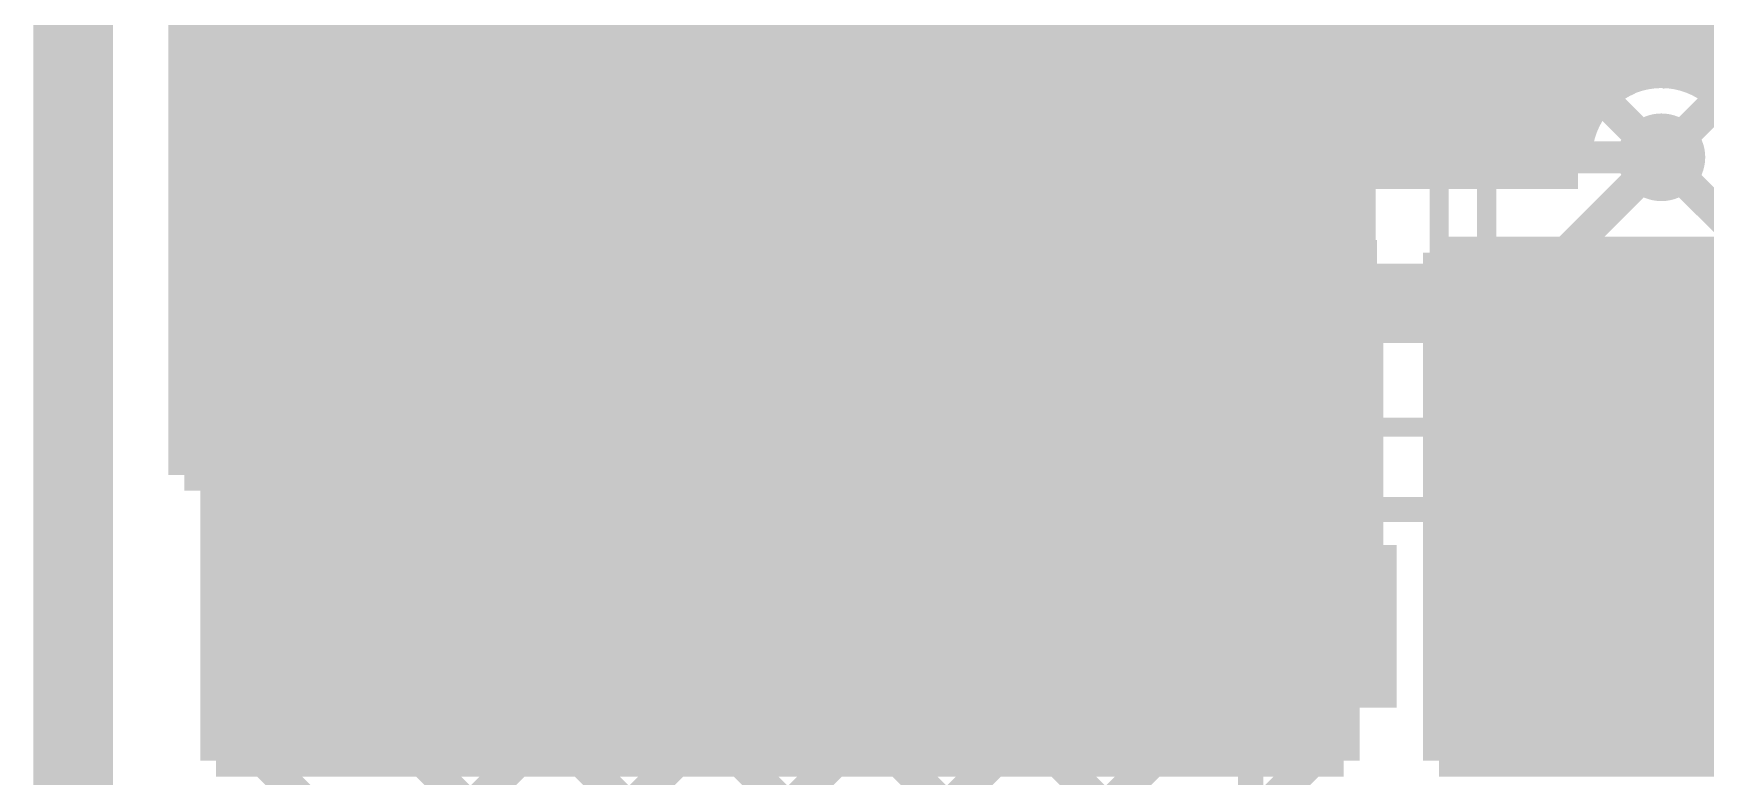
# Model space of a CAD drawing. Extents: x -5 to 112, y -62 to 71.
# Drawn here: x -5.4 to 7.97, y 25.02 to 30.96 of the extents above; entities that cross this region are included whole.
import ezdxf

# ---------------------------------------------------------------- set-up
doc = ezdxf.new("R2010")
doc.units = 0
doc.header["$MEASUREMENT"] = 0
doc.layers.get('0').update_dxf_attribs({"linetype": 'CONTINUOUS'})
for name, color, linetype in [('25-336-0_BOT', 7, 'CONTINUOUS'), ('25-336-0_DRD', 7, 'CONTINUOUS'), ('25-336-0_DRL', 2, 'CONTINUOUS'), ('25-336-0_IN1', 4, 'CONTINUOUS'), ('25-336-0_IN2', 3, 'CONTINUOUS'), ('25-336-0_SMB', 5, 'CONTINUOUS'), ('25-336-0_SMT', 10, 'CONTINUOUS'), ('25-336-0_SPT', 14, 'CONTINUOUS'), ('25-336-0_SST', 9, 'CONTINUOUS'), ('25-336-0_TOP', 12, 'CONTINUOUS'), ('THRUHOLE_TAP', 8, 'CONTINUOUS')]:
    doc.layers.add(name, color=color, linetype=linetype)

# ---------------------------------------------------------------- blocks, each defined once
blk = doc.blocks.new('ROUND_58')
at = {"const_width": 0.35052}
blk.add_lwpolyline([(-0.17526, 0, 1), (0.17526, 0, 1)], format="xyb", close=True, dxfattribs=at)
blk = doc.blocks.new('ROUND_11')
at = {"const_width": 0.35052}
blk.add_lwpolyline([(-0.17526, 0, 1), (0.17526, 0, 1)], format="xyb", close=True, dxfattribs=at)
blk = doc.blocks.new('ROUND_79')
at = {"const_width": 0.10033}
blk.add_lwpolyline([(-0.050164, 0, 1), (0.050164, 0, 1)], format="xyb", close=True, dxfattribs=at)
blk = doc.blocks.new('ROUND_81')
at = {"const_width": 0.10033}
blk.add_lwpolyline([(-0.050164, 0, 1), (0.050164, 0, 1)], format="xyb", close=True, dxfattribs=at)
blk = doc.blocks.new('ROUND_68')
at = {"const_width": 0.35052}
blk.add_lwpolyline([(-0.17526, 0, 1), (0.17526, 0, 1)], format="xyb", close=True, dxfattribs=at)
blk = doc.blocks.new('RECTANGLE_2')
blk.add_solid([(0.4826, 0.4064), (0.4826, -0.4064), (-0.4826, 0.4064), (-0.4826, -0.4064)])
blk = doc.blocks.new('RECTANGLE_13')
blk.add_solid([(0.9017, 0.508), (0.9017, -0.508), (-0.9017, 0.508), (-0.9017, -0.508)])
blk = doc.blocks.new('RECTANGLE_69')
blk.add_solid([(0.42418, 0.65024), (0.42418, -0.65024), (-0.42418, 0.65024), (-0.42418, -0.65024)])
blk = doc.blocks.new('RECTANGLE_72')
blk.add_solid([(0.29972, 0.52451), (0.29972, -0.52451), (-0.29972, 0.52451), (-0.29972, -0.52451)])
blk = doc.blocks.new('RECTANGLE_40')
blk.add_solid([(0.34925, 0.57531), (0.34925, -0.57531), (-0.34925, 0.57531), (-0.34925, -0.57531)])
blk = doc.blocks.new('ROUND_73')
at = {"const_width": 0.10033}
blk.add_lwpolyline([(-0.050164, 0, 1), (0.050164, 0, 1)], format="xyb", close=True, dxfattribs=at)

msp = doc.modelspace()

# ---------------------------------------------------------------- linework, layer by layer
at = {"layer": '25-336-0_BOT', "const_width": 0.254}
for points in [[(-4.191, 70.231), (-4.191, 27.432)], [(4.0386, 70.231), (4.0386, 27.432)], [(4.2672, 70.231), (4.2672, 27.432)], [(4.4958, 70.231), (4.4958, 27.432)], [(4.7244, 70.231), (4.7244, 27.432)], [(4.953, 70.231), (4.953, 27.432)], [(-3.9624, 65.48882), (-3.9624, 27.432)], [(3.81, 64.8208), (3.81, 27.432)], [(-3.7338, 64.60236), (-3.7338, 27.432)], [(3.5814, 64.25692), (3.5814, 27.432)], [(-3.5052, 64.11214), (-3.5052, 27.432)], [(3.3528, 63.85814), (3.3528, 27.432)], [(3.1242, 63.54064), (3.1242, 27.432)], [(2.8956, 63.27902), (2.8956, 27.432)], [(2.667, 63.05804), (2.667, 27.432)], [(2.4384, 62.86754), (2.4384, 27.432)], [(2.2098, 62.70498), (2.2098, 27.432)], [(1.9812, 62.56528), (1.9812, 27.432)], [(1.524, 62.34176), (1.524, 27.432)], [(1.7526, 62.44336), (1.7526, 27.432)], [(1.0668, 62.18428), (1.0668, 27.432)], [(1.2954, 62.2554), (1.2954, 27.432)], [(-0.3048, 62.04966), (-0.3048, 27.432)], [(0.381, 62.05728), (0.381, 27.432)], [(0.6096, 62.08522), (0.6096, 27.432)], [(0.8382, 62.1284), (0.8382, 27.432)], [(-0.0762, 62.0395), (-0.0762, 27.432)], [(0.1524, 62.04204), (0.1524, 27.432)], [(7.4676, 59.38266), (7.4676, 30.63494)], [(7.239, 59.15406), (7.239, 30.53588)], [(7.0104, 58.92546), (7.0104, 30.27172)], [(6.7818, 58.69686), (6.7818, 29.845)], [(6.5532, 58.46826), (6.5532, 29.845)], [(6.3246, 58.23966), (6.3246, 29.845)], [(5.1816, 58.12536), (5.1816, 27.432)], [(5.4102, 57.93994), (5.4102, 29.845)], [(6.096, 57.98312), (6.096, 29.845)], [(5.6388, 57.87136), (5.6388, 29.845)], [(5.8674, 57.88406), (5.8674, 29.845)], [(-3.2766, 54.20614), (-3.2766, 27.432)], [(-0.5334, 54.20614), (-0.5334, 27.432)], [(-3.048, 53.75148), (-3.048, 27.432)], [(-0.762, 53.75148), (-0.762, 27.432)], [(-2.8194, 53.51018), (-2.8194, 27.432)], [(-0.9906, 53.51018), (-0.9906, 27.432)], [(-2.5908, 53.35524), (-2.5908, 27.432)], [(-2.3622, 53.25364), (-2.3622, 27.432)], [(-1.4478, 53.25364), (-1.4478, 27.432)], [(-1.2192, 53.35524), (-1.2192, 27.432)], [(-2.1336, 53.19776), (-2.1336, 27.432)], [(-1.905, 53.17998), (-1.905, 27.432)], [(-1.6764, 53.19776), (-1.6764, 27.432)], [(7.62, 29.972), (8.255, 30.607), (8.255, 34.925)], [(7.6962, 34.53638), (7.6962, 30.69336)], [(7.7978, 34.42208), (7.7978, 30.79496)], [(7.7978, 31.0896), (-4.191, 31.0896)], [(7.7978, 30.861), (-4.191, 30.861)], [(7.7978, 30.79496), (7.65302, 30.65018)], [(7.45744, 30.6324), (-4.191, 30.6324)], [(7.65302, 30.65018), (7.62023, 30.64779)], [(7.09422, 30.4038), (-4.191, 30.4038)], [(6.96976, 30.1752), (-4.191, 30.1752)], [(6.93928, 29.9466), (-4.191, 29.9466)], [(5.207, 29.845), (5.207, 27.432), (-4.191, 27.432)], [(6.95198, 29.845), (5.207, 29.845)], [(5.207, 29.718), (-4.191, 29.718)], [(5.207, 29.4894), (-4.191, 29.4894)], [(5.207, 29.2608), (-4.191, 29.2608)], [(5.207, 29.0322), (-4.191, 29.0322)], [(17.018, 28.956), (5.842, 28.956), (5.842, 25.146)], [(6.0706, 28.956), (6.0706, 25.146)], [(6.2992, 28.956), (6.2992, 25.146)], [(6.5278, 28.956), (6.5278, 25.146)], [(6.7564, 28.956), (6.7564, 25.146)], [(6.985, 28.956), (6.985, 25.146)], [(7.2136, 28.956), (7.2136, 25.146)], [(7.4422, 28.956), (7.4422, 25.146)], [(7.6708, 28.956), (7.6708, 25.146)], [(7.8994, 28.956), (7.8994, 25.146)], [(5.207, 28.8036), (-4.191, 28.8036)], [(17.018, 28.8036), (5.842, 28.8036)], [(5.207, 28.575), (-4.191, 28.575)], [(17.018, 28.575), (5.842, 28.575)], [(5.207, 28.3464), (-4.191, 28.3464)], [(17.018, 28.3464), (5.842, 28.3464)], [(5.207, 28.1178), (-4.191, 28.1178)], [(17.018, 28.1178), (5.842, 28.1178)], [(5.207, 27.8892), (-4.191, 27.8892)], [(17.018, 27.8892), (5.842, 27.8892)], [(5.207, 27.6606), (-4.191, 27.6606)], [(17.018, 27.6606), (5.842, 27.6606)], [(17.018, 27.432), (5.842, 27.432)], [(17.018, 27.2034), (5.842, 27.2034)], [(17.018, 26.9748), (5.842, 26.9748)], [(17.018, 26.7462), (5.842, 26.7462)], [(17.018, 26.5176), (5.842, 26.5176)], [(17.018, 26.289), (5.842, 26.289)], [(17.018, 26.0604), (5.842, 26.0604)], [(17.018, 25.8318), (5.842, 25.8318)], [(17.018, 25.6032), (5.842, 25.6032)], [(17.018, 25.3746), (5.842, 25.3746)], [(17.018, 25.146), (5.842, 25.146)]]:
    msp.add_lwpolyline(points, dxfattribs=at)
for points in [[(7.62, 30.65272, 0.4142136), (6.93928, 29.972)], [(6.93928, 29.972, 0.0470027), (6.95126, 29.84486)]]:
    msp.add_lwpolyline(points, format="xyb", dxfattribs=at)
at = {"layer": '25-336-0_DRD'}
for points, const_width in [([(-5.08, 7.62), (-5.08, 71.12), (111.76, 71.12), (111.76, -5.08), (-5.08, -5.08), (-5.08, 7.62)], 0.635), ([(2.032, 33.02), (-0.508, 30.48)], 0.254), ([(2.032, 30.48), (-0.508, 33.02)], 0.254), ([(3.175, 33.02), (0.635, 30.48)], 0.254), ([(3.175, 30.48), (0.635, 33.02)], 0.254), ([(2.032, 31.877), (-0.508, 29.337)], 0.254), ([(2.032, 29.337), (-0.508, 31.877)], 0.254), ([(3.175, 31.877), (0.635, 29.337)], 0.254), ([(3.175, 29.337), (0.635, 31.877)], 0.254), ([(8.89, 31.242), (6.35, 28.702)], 0.254), ([(8.89, 28.702), (6.35, 31.242)], 0.254), ([(-1.27, 25.4), (-3.81, 22.86)], 0.254), ([(-1.27, 22.86), (-3.81, 25.4)], 0.254), ([(0, 25.4), (-2.54, 22.86)], 0.254), ([(0, 22.86), (-2.54, 25.4)], 0.254), ([(1.27, 25.4), (-1.27, 22.86)], 0.254), ([(1.27, 22.86), (-1.27, 25.4)], 0.254), ([(2.54, 25.4), (0, 22.86)], 0.254), ([(2.54, 22.86), (0, 25.4)], 0.254), ([(3.81, 25.4), (1.27, 22.86)], 0.254), ([(3.81, 22.86), (1.27, 25.4)], 0.254), ([(5.08, 25.4), (2.54, 22.86)], 0.254), ([(5.08, 22.86), (2.54, 25.4)], 0.254)]:
    msp.add_lwpolyline(points, dxfattribs=dict(at, const_width=const_width))
at = {"layer": '25-336-0_DRL', "const_width": 0.635}
msp.add_lwpolyline([(-5.08, 7.62), (-5.08, 71.12), (111.76, 71.12), (111.76, -5.08), (-5.08, -5.08), (-5.08, 7.62)], dxfattribs=at)
at = {"layer": '25-336-0_IN1', "const_width": 0.254}
for points in [[(-3.937, 69.85), (-3.937, 25.146)], [(-3.7084, 69.85), (-3.7084, 25.146)], [(-3.4798, 69.85), (-3.4798, 25.146)], [(2.2352, 69.85), (2.2352, 25.146)], [(2.4638, 69.85), (2.4638, 25.146)], [(2.6924, 69.85), (2.6924, 25.146)], [(2.921, 69.85), (2.921, 25.146)], [(3.1496, 69.85), (3.1496, 25.146)], [(3.3782, 69.85), (3.3782, 25.146)], [(3.6068, 69.85), (3.6068, 25.146)], [(3.8354, 69.85), (3.8354, 25.146)], [(4.064, 69.85), (4.064, 25.146)], [(4.2926, 69.85), (4.2926, 25.146)], [(4.5212, 69.85), (4.5212, 25.146)], [(4.7498, 69.85), (4.7498, 25.146)], [(4.9784, 69.85), (4.9784, 25.146)], [(6.5786, 69.85), (6.5786, 29.845)], [(6.8072, 69.85), (6.8072, 29.845)], [(7.0358, 69.85), (7.0358, 30.31998)], [(7.2644, 69.85), (7.2644, 30.55112)], [(7.493, 69.85), (7.493, 30.64002)], [(2.0066, 65.49136), (2.0066, 25.146)], [(1.778, 64.9605), (1.778, 25.146)], [(1.5494, 64.65062), (1.5494, 25.146)], [(1.3208, 64.43218), (1.3208, 25.146)], [(1.0922, 64.26962), (1.0922, 25.146)], [(0.635, 64.0588), (0.635, 25.146)], [(0.8636, 64.1477), (0.8636, 25.146)], [(-0.2794, 63.97752), (-0.2794, 25.146)], [(-0.0508, 63.95974), (-0.0508, 25.146)], [(0.1778, 63.96736), (0.1778, 25.146)], [(0.4064, 64.00038), (0.4064, 25.146)], [(6.35, 58.30316), (6.35, 29.845)], [(5.207, 58.09488), (5.207, 29.845)], [(5.4356, 57.92724), (5.4356, 29.845)], [(6.1214, 58.0009), (6.1214, 29.845)], [(5.6642, 57.86882), (5.6642, 29.845)], [(5.8928, 57.88914), (5.8928, 29.845)], [(-0.508, 54.3052), (-0.508, 25.146)], [(-3.2512, 54.1274), (-3.2512, 25.146)], [(-0.7366, 53.7845), (-0.7366, 25.146)], [(-3.0226, 53.71846), (-3.0226, 25.146)], [(-2.794, 53.48986), (-2.794, 25.146)], [(-0.9652, 53.5305), (-0.9652, 25.146)], [(-1.1938, 53.36794), (-1.1938, 25.146)], [(-2.5654, 53.34), (-2.5654, 25.146)], [(-2.3368, 53.24602), (-2.3368, 25.146)], [(-1.4224, 53.2638), (-1.4224, 25.146)], [(-2.1082, 53.19522), (-2.1082, 25.146)], [(-1.8796, 53.17998), (-1.8796, 25.146)], [(-1.651, 53.20284), (-1.651, 25.146)], [(7.7216, 34.50336), (7.7216, 30.64256)], [(7.9502, 34.31794), (7.9502, 30.56636)], [(17.018, 31.0896), (-3.937, 31.0896)], [(17.018, 30.861), (-3.937, 30.861)], [(7.45744, 30.6324), (-3.937, 30.6324)], [(17.018, 30.6324), (7.78002, 30.6324)], [(7.09422, 30.4038), (-3.937, 30.4038)], [(6.96976, 30.1752), (-3.937, 30.1752)], [(6.93928, 29.9466), (-3.937, 29.9466)], [(5.08, 29.845), (5.08, 25.146)], [(6.95198, 29.845), (5.08, 29.845)], [(5.08, 29.718), (-3.937, 29.718)], [(5.08, 29.4894), (-3.937, 29.4894)], [(5.08, 29.2608), (-3.937, 29.2608)], [(5.842, 29.21), (5.842, 25.146)], [(17.018, 29.21), (5.842, 29.21)], [(17.018, 29.21), (17.018, 25.146), (5.842, 25.146)], [(6.0706, 29.21), (6.0706, 25.146)], [(6.2992, 29.21), (6.2992, 25.146)], [(6.5278, 29.21), (6.5278, 25.146)], [(6.7564, 29.21), (6.7564, 25.146)], [(6.985, 29.21), (6.985, 25.146)], [(7.2136, 29.21), (7.2136, 25.146)], [(7.4422, 29.21), (7.4422, 25.146)], [(7.6708, 29.21), (7.6708, 25.146)], [(7.8994, 29.21), (7.8994, 25.146)], [(5.08, 29.0322), (-3.937, 29.0322)], [(17.018, 29.0322), (5.842, 29.0322)], [(5.08, 28.8036), (-3.937, 28.8036)], [(17.018, 28.8036), (5.842, 28.8036)], [(5.08, 28.575), (-3.937, 28.575)], [(17.018, 28.575), (5.842, 28.575)], [(5.08, 28.3464), (-3.937, 28.3464)], [(17.018, 28.3464), (5.842, 28.3464)], [(5.08, 28.1178), (-3.937, 28.1178)], [(17.018, 28.1178), (5.842, 28.1178)], [(5.08, 27.8892), (-3.937, 27.8892)], [(17.018, 27.8892), (5.842, 27.8892)], [(5.08, 27.6606), (-3.937, 27.6606)], [(17.018, 27.6606), (5.842, 27.6606)], [(5.08, 27.432), (-3.937, 27.432)], [(17.018, 27.432), (5.842, 27.432)], [(5.08, 27.2034), (-3.937, 27.2034)], [(17.018, 27.2034), (5.842, 27.2034)], [(5.08, 26.9748), (-3.937, 26.9748)], [(17.018, 26.9748), (5.842, 26.9748)], [(5.08, 26.7462), (-3.937, 26.7462)], [(17.018, 26.7462), (5.842, 26.7462)], [(5.08, 26.5176), (-3.937, 26.5176)], [(17.018, 26.5176), (5.842, 26.5176)], [(5.08, 26.289), (-3.937, 26.289)], [(17.018, 26.289), (5.842, 26.289)], [(5.08, 26.0604), (-3.937, 26.0604)], [(17.018, 26.0604), (5.842, 26.0604)], [(5.08, 25.8318), (-3.937, 25.8318)], [(17.018, 25.8318), (5.842, 25.8318)], [(5.08, 25.6032), (-3.937, 25.6032)], [(17.018, 25.6032), (5.842, 25.6032)], [(5.08, 25.3746), (-3.937, 25.3746)], [(17.018, 25.3746), (5.842, 25.3746)], [(5.08, 25.146), (-3.937, 25.146)]]:
    msp.add_lwpolyline(points, dxfattribs=at)
for points in [[(7.62, 30.65272, 0.4142136), (6.93928, 29.972)], [(8.30072, 29.972, 0.4142136), (7.62, 30.65272)], [(6.93928, 29.972, 0.0470027), (6.95126, 29.84486)]]:
    msp.add_lwpolyline(points, format="xyb", dxfattribs=at)
at = {"layer": '25-336-0_IN2', "const_width": 0.254}
for points in [[(-3.937, 69.85), (-3.937, 25.146)], [(-3.7084, 69.85), (-3.7084, 25.146)], [(-3.4798, 69.85), (-3.4798, 25.146)], [(2.2352, 69.85), (2.2352, 25.146)], [(2.4638, 69.85), (2.4638, 25.146)], [(2.6924, 69.85), (2.6924, 25.146)], [(2.921, 69.85), (2.921, 25.146)], [(3.1496, 69.85), (3.1496, 25.146)], [(3.3782, 69.85), (3.3782, 25.146)], [(3.6068, 69.85), (3.6068, 25.146)], [(3.8354, 69.85), (3.8354, 25.146)], [(4.064, 69.85), (4.064, 25.146)], [(4.2926, 69.85), (4.2926, 25.146)], [(4.5212, 69.85), (4.5212, 25.146)], [(4.7498, 69.85), (4.7498, 25.146)], [(4.9784, 69.85), (4.9784, 25.146)], [(6.5786, 69.85), (6.5786, 29.845)], [(6.8072, 69.85), (6.8072, 29.845)], [(7.0358, 69.85), (7.0358, 30.31998)], [(7.2644, 69.85), (7.2644, 30.55112)], [(7.493, 69.85), (7.493, 30.64002)], [(2.0066, 65.49136), (2.0066, 25.146)], [(1.778, 64.9605), (1.778, 25.146)], [(1.5494, 64.65062), (1.5494, 25.146)], [(1.3208, 64.43218), (1.3208, 25.146)], [(1.0922, 64.26962), (1.0922, 25.146)], [(0.635, 64.0588), (0.635, 25.146)], [(0.8636, 64.1477), (0.8636, 25.146)], [(-0.2794, 63.97752), (-0.2794, 25.146)], [(-0.0508, 63.95974), (-0.0508, 25.146)], [(0.1778, 63.96736), (0.1778, 25.146)], [(0.4064, 64.00038), (0.4064, 25.146)], [(6.35, 58.30316), (6.35, 29.845)], [(5.207, 58.09488), (5.207, 29.845)], [(5.4356, 57.92724), (5.4356, 29.845)], [(6.1214, 58.0009), (6.1214, 29.845)], [(5.6642, 57.86882), (5.6642, 29.845)], [(5.8928, 57.88914), (5.8928, 29.845)], [(-0.508, 54.3052), (-0.508, 25.146)], [(-3.2512, 54.1274), (-3.2512, 25.146)], [(-0.7366, 53.7845), (-0.7366, 25.146)], [(-3.0226, 53.71846), (-3.0226, 25.146)], [(-2.794, 53.48986), (-2.794, 25.146)], [(-0.9652, 53.5305), (-0.9652, 25.146)], [(-1.1938, 53.36794), (-1.1938, 25.146)], [(-2.5654, 53.34), (-2.5654, 25.146)], [(-2.3368, 53.24602), (-2.3368, 25.146)], [(-1.4224, 53.2638), (-1.4224, 25.146)], [(-2.1082, 53.19522), (-2.1082, 25.146)], [(-1.8796, 53.17998), (-1.8796, 25.146)], [(-1.651, 53.20284), (-1.651, 25.146)], [(7.7216, 34.50336), (7.7216, 30.64256)], [(7.9502, 34.31794), (7.9502, 30.56636)], [(17.018, 31.0896), (-3.937, 31.0896)], [(17.018, 30.861), (-3.937, 30.861)], [(7.45744, 30.6324), (-3.937, 30.6324)], [(17.018, 30.6324), (7.78002, 30.6324)], [(7.09422, 30.4038), (-3.937, 30.4038)], [(6.96976, 30.1752), (-3.937, 30.1752)], [(6.93928, 29.9466), (-3.937, 29.9466)], [(5.08, 29.845), (5.08, 25.146)], [(6.95198, 29.845), (5.08, 29.845)], [(5.08, 29.718), (-3.937, 29.718)], [(5.08, 29.4894), (-3.937, 29.4894)], [(5.08, 29.2608), (-3.937, 29.2608)], [(5.08, 29.0322), (-3.937, 29.0322)], [(5.842, 28.956), (5.842, 25.146)], [(17.018, 28.956), (5.842, 28.956)], [(17.018, 28.956), (17.018, 25.146), (5.842, 25.146)], [(6.0706, 28.956), (6.0706, 25.146)], [(6.2992, 28.956), (6.2992, 25.146)], [(6.5278, 28.956), (6.5278, 25.146)], [(6.7564, 28.956), (6.7564, 25.146)], [(6.985, 28.956), (6.985, 25.146)], [(7.2136, 28.956), (7.2136, 25.146)], [(7.4422, 28.956), (7.4422, 25.146)], [(7.6708, 28.956), (7.6708, 25.146)], [(7.8994, 28.956), (7.8994, 25.146)], [(5.08, 28.8036), (-3.937, 28.8036)], [(17.018, 28.8036), (5.842, 28.8036)], [(5.08, 28.575), (-3.937, 28.575)], [(17.018, 28.575), (5.842, 28.575)], [(5.08, 28.3464), (-3.937, 28.3464)], [(17.018, 28.3464), (5.842, 28.3464)], [(5.08, 28.1178), (-3.937, 28.1178)], [(17.018, 28.1178), (5.842, 28.1178)], [(5.08, 27.8892), (-3.937, 27.8892)], [(17.018, 27.8892), (5.842, 27.8892)], [(5.08, 27.6606), (-3.937, 27.6606)], [(17.018, 27.6606), (5.842, 27.6606)], [(5.08, 27.432), (-3.937, 27.432)], [(17.018, 27.432), (5.842, 27.432)], [(5.08, 27.2034), (-3.937, 27.2034)], [(17.018, 27.2034), (5.842, 27.2034)], [(5.08, 26.9748), (-3.937, 26.9748)], [(17.018, 26.9748), (5.842, 26.9748)], [(5.08, 26.7462), (-3.937, 26.7462)], [(17.018, 26.7462), (5.842, 26.7462)], [(5.08, 26.5176), (-3.937, 26.5176)], [(17.018, 26.5176), (5.842, 26.5176)], [(5.08, 26.289), (-3.937, 26.289)], [(17.018, 26.289), (5.842, 26.289)], [(5.08, 26.0604), (-3.937, 26.0604)], [(17.018, 26.0604), (5.842, 26.0604)], [(5.08, 25.8318), (-3.937, 25.8318)], [(17.018, 25.8318), (5.842, 25.8318)], [(5.08, 25.6032), (-3.937, 25.6032)], [(17.018, 25.6032), (5.842, 25.6032)], [(5.08, 25.3746), (-3.937, 25.3746)], [(17.018, 25.3746), (5.842, 25.3746)], [(5.08, 25.146), (-3.937, 25.146)]]:
    msp.add_lwpolyline(points, dxfattribs=at)
for points in [[(7.62, 30.65272, 0.4142136), (6.93928, 29.972)], [(8.30072, 29.972, 0.4142136), (7.62, 30.65272)], [(6.93928, 29.972, 0.0470027), (6.95126, 29.84486)]]:
    msp.add_lwpolyline(points, format="xyb", dxfattribs=at)
at = {"layer": '25-336-0_SMB', "const_width": 0.254}
for points in [[(-3.429, 61.595), (-3.429, 27.813)], [(-3.3274, 61.595), (-3.3274, 27.813)], [(-3.0988, 61.595), (-3.0988, 27.813)], [(-2.8702, 61.595), (-2.8702, 27.813)], [(-2.6416, 61.595), (-2.6416, 27.813)], [(-2.413, 61.595), (-2.413, 27.813)], [(-2.1844, 61.595), (-2.1844, 27.813)], [(-1.9558, 61.595), (-1.9558, 27.813)], [(-1.7272, 61.595), (-1.7272, 27.813)], [(-1.4986, 61.595), (-1.4986, 27.813)], [(-1.27, 61.595), (-1.27, 27.813)], [(-1.0414, 61.595), (-1.0414, 27.813)], [(-0.8128, 61.595), (-0.8128, 27.813)], [(-0.5842, 61.595), (-0.5842, 27.813)], [(-0.3556, 61.595), (-0.3556, 27.813)], [(-0.127, 61.595), (-0.127, 27.813)], [(0.1016, 61.595), (0.1016, 27.813)], [(0.3302, 61.595), (0.3302, 27.813)], [(0.5588, 61.595), (0.5588, 27.813)], [(0.7874, 61.595), (0.7874, 27.813)], [(1.016, 61.595), (1.016, 27.813)], [(1.2446, 61.595), (1.2446, 27.813)], [(1.4732, 61.595), (1.4732, 27.813)], [(1.7018, 61.595), (1.7018, 27.813)], [(1.9304, 61.595), (1.9304, 27.813)], [(2.159, 61.595), (2.159, 27.813)], [(2.3876, 61.595), (2.3876, 27.813)], [(2.6162, 61.595), (2.6162, 27.813)], [(2.8448, 61.595), (2.8448, 27.813)], [(3.0734, 61.595), (3.0734, 27.813)], [(3.302, 61.595), (3.302, 27.813)], [(3.5306, 61.595), (3.5306, 27.813)], [(3.7592, 61.595), (3.7592, 27.813)], [(3.9878, 61.595), (3.9878, 27.813)], [(4.2164, 61.595), (4.2164, 27.813)], [(4.445, 56.007), (4.445, 27.813)], [(4.6736, 55.7784), (4.6736, 27.813)], [(4.9022, 55.5498), (4.9022, 30.607)], [(5.1308, 55.3212), (5.1308, 30.607)], [(5.3594, 55.0926), (5.3594, 30.607)], [(5.588, 54.864), (5.588, 30.607)], [(5.8166, 54.6354), (5.8166, 30.607)], [(6.0452, 54.4068), (6.0452, 30.607)], [(6.2738, 54.1782), (6.2738, 30.607)], [(6.5024, 53.9496), (6.5024, 30.6324)], [(6.731, 53.721), (6.731, 30.861)], [(6.9596, 53.4924), (6.9596, 31.0896)], [(9.144, 35.941), (7.239, 35.941), (7.239, 31.369), (6.477, 30.607), (4.826, 30.607), (4.826, 27.813), (-3.429, 27.813)], [(6.7564, 30.8864), (-3.429, 30.8864)], [(6.5278, 30.6578), (-3.429, 30.6578)], [(4.826, 30.4292), (-3.429, 30.4292)], [(4.826, 30.2006), (-3.429, 30.2006)], [(4.826, 29.972), (-3.429, 29.972)], [(4.826, 29.7434), (-3.429, 29.7434)], [(4.826, 29.5148), (-3.429, 29.5148)], [(4.826, 29.2862), (-3.429, 29.2862)], [(4.826, 29.0576), (-3.429, 29.0576)], [(4.826, 28.829), (-3.429, 28.829)], [(4.826, 28.6004), (-3.429, 28.6004)], [(6.223, 28.575), (6.223, 25.4)], [(16.764, 28.575), (6.223, 28.575)], [(16.764, 28.575), (16.764, 25.4), (6.223, 25.4)], [(6.3246, 28.575), (6.3246, 25.4)], [(6.5532, 28.575), (6.5532, 25.4)], [(6.7818, 28.575), (6.7818, 25.4)], [(7.0104, 28.575), (7.0104, 25.4)], [(7.239, 28.575), (7.239, 25.4)], [(7.4676, 28.575), (7.4676, 25.4)], [(7.6962, 28.575), (7.6962, 25.4)], [(7.9248, 28.575), (7.9248, 25.4)], [(4.826, 28.3718), (-3.429, 28.3718)], [(16.764, 28.4734), (6.223, 28.4734)], [(16.764, 28.2448), (6.223, 28.2448)], [(4.826, 28.1432), (-3.429, 28.1432)], [(16.764, 28.0162), (6.223, 28.0162)], [(4.826, 27.9146), (-3.429, 27.9146)], [(16.764, 27.7876), (6.223, 27.7876)], [(16.764, 27.559), (6.223, 27.559)], [(16.764, 27.3304), (6.223, 27.3304)], [(16.764, 27.1018), (6.223, 27.1018)], [(16.764, 26.8732), (6.223, 26.8732)], [(16.764, 26.6446), (6.223, 26.6446)], [(16.764, 26.416), (6.223, 26.416)], [(16.764, 26.1874), (6.223, 26.1874)], [(16.764, 25.9588), (6.223, 25.9588)], [(16.764, 25.7302), (6.223, 25.7302)], [(16.764, 25.5016), (6.223, 25.5016)]]:
    msp.add_lwpolyline(points, dxfattribs=at)
at = {"layer": '25-336-0_SMT', "const_width": 0.254}
for points in [[(1.0922, 44.577), (1.0922, 29.591)], [(1.3208, 44.577), (1.3208, 29.591)], [(1.5494, 44.577), (1.5494, 29.591)], [(1.778, 44.577), (1.778, 29.591)], [(2.0066, 44.577), (2.0066, 29.8196)], [(2.2352, 44.577), (2.2352, 30.0482)], [(2.4638, 44.577), (2.4638, 30.2768)], [(2.54, 42.164), (2.54, 30.353)], [(0.635, 33.782), (0.635, 29.591)], [(0.8636, 33.782), (0.8636, 29.591)], [(0.508, 32.766), (0.508, 29.591)], [(2.54, 31.0642), (0.508, 31.0642)], [(2.54, 30.8356), (0.508, 30.8356)], [(2.54, 30.607), (0.508, 30.607)], [(2.54, 30.3784), (0.508, 30.3784)], [(2.54, 30.353), (1.778, 29.591)], [(2.3368, 30.1498), (0.508, 30.1498)], [(2.1082, 29.9212), (0.508, 29.9212)], [(1.8796, 29.6926), (0.508, 29.6926)], [(1.778, 29.591), (0.508, 29.591)]]:
    msp.add_lwpolyline(points, dxfattribs=at)
at = {"layer": '25-336-0_SST'}
for points, const_width in [([(3.048, 33.147), (5.842, 33.147), (5.842, 27.813), (3.048, 27.813), (3.048, 33.147)], 0.1524), ([(6.223, 33.147), (9.017, 33.147), (9.017, 27.813), (6.223, 27.813), (6.223, 33.147)], 0.1524), ([(-3.3655, 32.5755), (-3.3655, 29.6545), (-1.7272, 29.6545), (-1.7272, 32.5755), (-3.3655, 32.5755)], 0.1524), ([(0.1905, 29.6545), (0.1905, 32.5755), (-1.4478, 32.5755), (-1.4478, 29.6545), (0.1905, 29.6545)], 0.1524), ([(-2.97942, 28.78836), (-3.14706, 28.84932), (-3.14706, 29.20492), (-2.97942, 29.26334), (-2.30124, 29.26334), (-2.13106, 29.20492), (-2.13106, 28.84932), (-2.30124, 28.78836)], 0.1524), ([(-0.57658, 29.29128), (-0.57658, 28.93568), (-0.4064, 28.8163), (-0.23876, 28.8163), (-0.06858, 28.93568), (-0.06858, 29.29128), (-1.08458, 29.29128)], 0.1524), ([(-0.57658, 28.9941), (-1.08458, 28.8163)], 0.1524), ([(2.13106, 29.01696), (2.13106, 28.66136), (2.2987, 28.54198), (2.46888, 28.54198), (2.63906, 28.66136), (2.63906, 29.01696), (1.62306, 29.01696)], 0.1524), ([(2.13106, 28.71978), (1.62306, 28.54198)], 0.1524), ([(-3.14706, 28.06954), (-3.14706, 28.30576)], 0.1524), ([(-3.14706, 28.18892), (-2.13106, 28.18892), (-2.30124, 28.30576)], 0.1524), ([(-1.08458, 28.09748), (-1.08458, 28.3337)], 0.1524), ([(-1.08458, 28.21686), (-0.06858, 28.21686), (-0.23876, 28.3337)], 0.1524), ([(2.13106, 27.7622), (2.2987, 27.70378), (2.46888, 27.70378), (2.63906, 27.7622), (2.63906, 28.1178), (2.46888, 28.17876), (2.2987, 28.17876), (2.13106, 28.1178), (2.13106, 27.7622), (1.96088, 27.70378), (1.7907, 27.70378), (1.62306, 27.7622), (1.62306, 28.1178), (1.7907, 28.17876), (1.96088, 28.17876), (2.13106, 28.1178)], 0.1524), ([(-1.08458, 27.25928), (-1.08458, 27.73426), (-0.4064, 27.25928), (-0.23876, 27.25928), (-0.06858, 27.3177), (-0.06858, 27.6733), (-0.23876, 27.73426)], 0.1524), ([(-3.14706, 27.52852), (-2.97942, 27.64536), (-2.80924, 27.70632), (-2.47142, 27.70632), (-2.30124, 27.64536), (-2.13106, 27.52852), (-2.13106, 27.40914), (-2.30124, 27.28976), (-2.47142, 27.23134), (-2.80924, 27.23134), (-2.97942, 27.28976), (-3.14706, 27.40914), (-3.14706, 27.52852)], 0.1524), ([(9.64438, 27.15514), (9.64438, 19.69516), (4.33578, 19.69516), (4.33578, 27.15514), (9.64438, 27.15514)], 0.20066), ([(3.14706, 25.69972), (2.97688, 25.6413), (2.97688, 25.40508), (3.14706, 25.34412), (3.31724, 25.22728), (3.82524, 25.22728), (3.99288, 25.2857), (3.99288, 25.6413), (3.82524, 25.69972), (3.14706, 25.69972)], 0.1524), ([(3.31724, 25.4635), (2.97688, 25.22728)], 0.1524)]:
    msp.add_lwpolyline(points, dxfattribs=dict(at, const_width=const_width))
at = {"layer": '25-336-0_TOP'}
for points, const_width in [([(0.635, 45.0088), (0.635, 29.2862)], 0.254), ([(0.8636, 45.0088), (0.8636, 29.2862)], 0.254), ([(1.0922, 45.0088), (1.0922, 29.2862)], 0.254), ([(1.3208, 45.0088), (1.3208, 29.2862)], 0.254), ([(1.5494, 45.0088), (1.5494, 29.2862)], 0.254), ([(1.778, 45.0088), (1.778, 29.2862)], 0.254), ([(2.0066, 45.0088), (2.0066, 29.2862)], 0.254), ([(2.2352, 45.0088), (2.2352, 29.42336)], 0.254), ([(2.4638, 45.0088), (2.4638, 29.65196)], 0.254), ([(2.6924, 45.0088), (2.6924, 29.88056)], 0.254), ([(-2.54, 34.8488), (-3.683, 33.7058), (-3.683, 29.083), (-3.429, 28.829), (2.286, 28.829), (3.429, 29.972), (7.62, 29.972)], 0.254), ([(4.00558, 34.5694), (4.00558, 34.35858), (3.175, 33.528), (3.175, 31.369), (3.429, 31.115), (7.493, 31.115), (10.287, 28.321), (11.557, 28.321), (12.065, 27.813), (12.065, 26.71064)], 0.254), ([(0.1778, 34.02838), (0.1778, 29.2862)], 0.254), ([(0.4064, 34.02838), (0.4064, 29.2862)], 0.254), ([(-1.651, 33.2613), (-1.651, 29.2862)], 0.254), ([(-1.7272, 31.1404), (-1.7272, 31.0896)], 0.254), ([(-1.7272, 31.0896), (-1.7272, 29.6672)], 0.254), ([(-1.4478, 31.0388), (-1.7272, 31.0388)], 0.254), ([(-1.4478, 31.1404), (-1.4478, 31.0896)], 0.254), ([(-1.4478, 31.0896), (-1.4478, 29.6672)], 0.254), ([(0.1778, 31.0896), (0.1778, 29.6672)], 0.254), ([(2.8575, 31.0388), (0.1778, 31.0388)], 0.254), ([(2.85496, 31.04134), (3.10642, 30.79242)], 0.254), ([(2.921, 30.9753), (2.921, 30.10916)], 0.254), ([(-1.4478, 30.8102), (-1.7272, 30.8102)], 0.254), ([(3.0861, 30.8102), (0.1778, 30.8102)], 0.254), ([(3.1496, 30.75178), (3.1496, 30.33268)], 0.254), ([(3.3782, 30.66034), (3.3782, 30.42666)], 0.254), ([(7.3025, 30.6578), (3.429, 30.6578)], 0.254), ([(3.6068, 30.6578), (3.6068, 30.4292)], 0.254), ([(3.8354, 30.6578), (3.8354, 30.4292)], 0.254), ([(4.064, 30.6578), (4.064, 30.4292)], 0.254), ([(4.2926, 30.6578), (4.2926, 30.4292)], 0.254), ([(4.5212, 30.6578), (4.5212, 30.4292)], 0.254), ([(4.7498, 30.6578), (4.7498, 30.4292)], 0.254), ([(4.9784, 30.6578), (4.9784, 30.4292)], 0.254), ([(5.207, 30.6578), (5.207, 30.4292)], 0.254), ([(5.4356, 30.6578), (5.4356, 30.4292)], 0.254), ([(5.6642, 30.6578), (5.6642, 30.4292)], 0.254), ([(5.8928, 30.6578), (5.8928, 30.4292)], 0.254), ([(6.1214, 30.6578), (6.1214, 30.4292)], 0.254), ([(6.35, 30.6578), (6.35, 30.4292)], 0.254), ([(6.5786, 30.6578), (6.5786, 30.4292)], 0.254), ([(6.8072, 30.6578), (6.8072, 30.4292)], 0.254), ([(7.0358, 30.6578), (7.0358, 30.4292)], 0.254), ([(7.2644, 30.6578), (7.2644, 30.55112)], 0.254), ([(7.3025, 30.6578), (7.36092, 30.59938)], 0.254), ([(-1.4478, 30.5816), (-1.7272, 30.5816)], 0.254), ([(7.31774, 30.5816), (0.1778, 30.5816)], 0.254), ([(-0.635, 30.4038), (-2.54, 30.4038)], 0.254), ([(-2.54, 29.6672), (-2.54, 30.4038)], 0.254), ([(-1.7272, 30.4038), (-2.54, 30.4038)], 0.254), ([(-1.4478, 30.4038), (-0.635, 30.4038)], 0.254), ([(-0.635, 29.6672), (-0.635, 30.4038)], 0.254), ([(0.1778, 30.4038), (-0.635, 30.4038)], 0.254), ([(7.11708, 30.4292), (3.429, 30.4292)], 0.254), ([(-1.4478, 30.353), (-1.7272, 30.353)], 0.254), ([(3.175, 30.353), (0.1778, 30.353)], 0.254), ([(3.10642, 30.29458), (2.0955, 29.2862)], 0.254), ([(-1.4478, 30.1244), (-1.7272, 30.1244)], 0.254), ([(2.9337, 30.1244), (0.1778, 30.1244)], 0.254), ([(-1.4478, 29.8958), (-1.7272, 29.8958)], 0.254), ([(2.7051, 29.8958), (0.1778, 29.8958)], 0.254), ([(-1.7272, 29.6672), (-3.2258, 29.6672)], 0.254), ([(-3.2258, 29.6672), (-3.2258, 29.2862)], 0.254), ([(2.4765, 29.6672), (-3.2258, 29.6672)], 0.254), ([(-3.0226, 29.6672), (-3.0226, 29.2862)], 0.254), ([(-2.794, 29.6672), (-2.794, 29.2862)], 0.254), ([(-2.5654, 29.6672), (-2.5654, 29.2862)], 0.254), ([(-2.3368, 29.6672), (-2.3368, 29.2862)], 0.254), ([(-2.1082, 29.6672), (-2.1082, 29.2862)], 0.254), ([(-1.8796, 29.6672), (-1.8796, 29.2862)], 0.254), ([(0.1778, 29.6672), (-1.4478, 29.6672)], 0.254), ([(-1.4224, 29.6672), (-1.4224, 29.2862)], 0.254), ([(-1.1938, 29.6672), (-1.1938, 29.2862)], 0.254), ([(-0.9652, 29.6672), (-0.9652, 29.2862)], 0.254), ([(-0.7366, 29.6672), (-0.7366, 29.2862)], 0.254), ([(-0.508, 29.6672), (-0.508, 29.2862)], 0.254), ([(-0.2794, 29.6672), (-0.2794, 29.2862)], 0.254), ([(-0.0508, 29.6672), (-0.0508, 29.2862)], 0.254), ([(2.2479, 29.4386), (-3.2258, 29.4386)], 0.254), ([(2.0955, 29.2862), (-3.2258, 29.2862)], 0.254), ([(5.08, 26.22042), (5.08, 28.6766), (4.953, 28.8036), (4.445, 28.8036)], 0.635), ([(7.62, 28.8036), (4.953, 28.8036), (4.445, 28.8036)], 0.635), ([(16.891, 28.956), (16.891, 25.146), (5.842, 25.146)], 0.254), ([(5.842, 27.686), (5.842, 25.146)], 0.254), ([(10.414, 27.686), (5.842, 27.686)], 0.254), ([(6.0706, 27.686), (6.0706, 25.146)], 0.254), ([(6.2992, 27.686), (6.2992, 25.146)], 0.254), ([(6.5278, 27.686), (6.5278, 25.146)], 0.254), ([(6.7564, 27.686), (6.7564, 25.146)], 0.254), ([(6.985, 27.686), (6.985, 25.146)], 0.254), ([(7.2136, 27.686), (7.2136, 25.146)], 0.254), ([(7.4422, 27.686), (7.4422, 25.146)], 0.254), ([(7.6708, 27.686), (7.6708, 25.146)], 0.254), ([(7.8994, 27.686), (7.8994, 25.146)], 0.254), ([(16.891, 27.6606), (5.842, 27.6606)], 0.254), ([(16.891, 27.432), (5.842, 27.432)], 0.254), ([(16.891, 27.2034), (5.842, 27.2034)], 0.254), ([(16.891, 26.9748), (5.842, 26.9748)], 0.254), ([(16.891, 26.7462), (5.842, 26.7462)], 0.254), ([(16.891, 26.5176), (5.842, 26.5176)], 0.254), ([(16.891, 26.289), (5.842, 26.289)], 0.254), ([(16.891, 26.0604), (5.842, 26.0604)], 0.254), ([(16.891, 25.8318), (5.842, 25.8318)], 0.254), ([(16.891, 25.6032), (5.842, 25.6032)], 0.254), ([(16.891, 25.3746), (5.842, 25.3746)], 0.254)]:
    msp.add_lwpolyline(points, dxfattribs=dict(at, const_width=const_width))
at = {"layer": '25-336-0_TOP', "const_width": 0.254}
for points in [[(2.7178, 31.369, 0.1989124), (2.85171, 31.04571)], [(3.10642, 30.79242, 0.1989124), (3.429, 30.6588)], [(7.36092, 30.59938, 0.1107899), (7.11775, 30.42859)], [(3.429, 30.4292, 0.1989132), (3.10571, 30.29529)], [(3.429, 30.4292, 0.1989132), (3.10571, 30.29529)]]:
    msp.add_lwpolyline(points, format="xyb", dxfattribs=at)

# ---------------------------------------------------------------- block references
at = {"layer": '25-336-0_BOT'}
for name, p in [('ROUND_58', (0.762, 30.607)), ('ROUND_58', (1.905, 30.607)), ('ROUND_11', (7.62, 29.972))]:
    msp.add_blockref(name, p, dxfattribs=at)
at = {"layer": '25-336-0_DRL'}
for name, p in [('ROUND_79', (0.762, 30.607)), ('ROUND_79', (1.905, 30.607)), ('ROUND_81', (7.62, 29.972))]:
    msp.add_blockref(name, p, dxfattribs=at)
at = {"layer": '25-336-0_IN1'}
for name, p in [('ROUND_58', (0.762, 30.607)), ('ROUND_58', (1.905, 30.607)), ('ROUND_68', (7.62, 29.972))]:
    msp.add_blockref(name, p, dxfattribs=at)
at = {"layer": '25-336-0_IN2'}
for name, p in [('ROUND_58', (0.762, 30.607)), ('ROUND_58', (1.905, 30.607)), ('ROUND_68', (7.62, 29.972))]:
    msp.add_blockref(name, p, dxfattribs=at)
at = {"layer": '25-336-0_SMT'}
for name, p in [('RECTANGLE_2', (-2.54, 30.4038)), ('RECTANGLE_2', (-0.635, 30.4038)), ('RECTANGLE_13', (4.445, 28.8036)), ('RECTANGLE_13', (7.62, 28.8036)), ('RECTANGLE_69', (5.08, 26.22042)), ('RECTANGLE_69', (6.35, 26.22042)), ('RECTANGLE_69', (7.62, 26.22042))]:
    msp.add_blockref(name, p, dxfattribs=at)
at = {"layer": '25-336-0_SPT'}
for name, p in [('RECTANGLE_2', (-2.54, 30.4038)), ('RECTANGLE_2', (-0.635, 30.4038)), ('RECTANGLE_13', (4.445, 28.8036)), ('RECTANGLE_13', (7.62, 28.8036)), ('RECTANGLE_72', (5.08, 26.22042)), ('RECTANGLE_72', (6.35, 26.22042)), ('RECTANGLE_72', (7.62, 26.22042))]:
    msp.add_blockref(name, p, dxfattribs=at)
at = {"layer": '25-336-0_TOP'}
for name, p in [('ROUND_58', (0.762, 30.607)), ('ROUND_58', (1.905, 30.607)), ('RECTANGLE_2', (-2.54, 30.4038)), ('RECTANGLE_2', (-0.635, 30.4038)), ('ROUND_11', (7.62, 29.972)), ('RECTANGLE_13', (4.445, 28.8036)), ('RECTANGLE_13', (7.62, 28.8036)), ('RECTANGLE_40', (5.08, 26.22042)), ('RECTANGLE_40', (6.35, 26.22042)), ('RECTANGLE_40', (7.62, 26.22042))]:
    msp.add_blockref(name, p, dxfattribs=at)
at = {"layer": 'THRUHOLE_TAP'}
for p in [(0.762, 30.607), (1.905, 30.607), (7.62, 29.972)]:
    msp.add_blockref('ROUND_73', p, dxfattribs=at)

doc.saveas('drawing.dxf')
